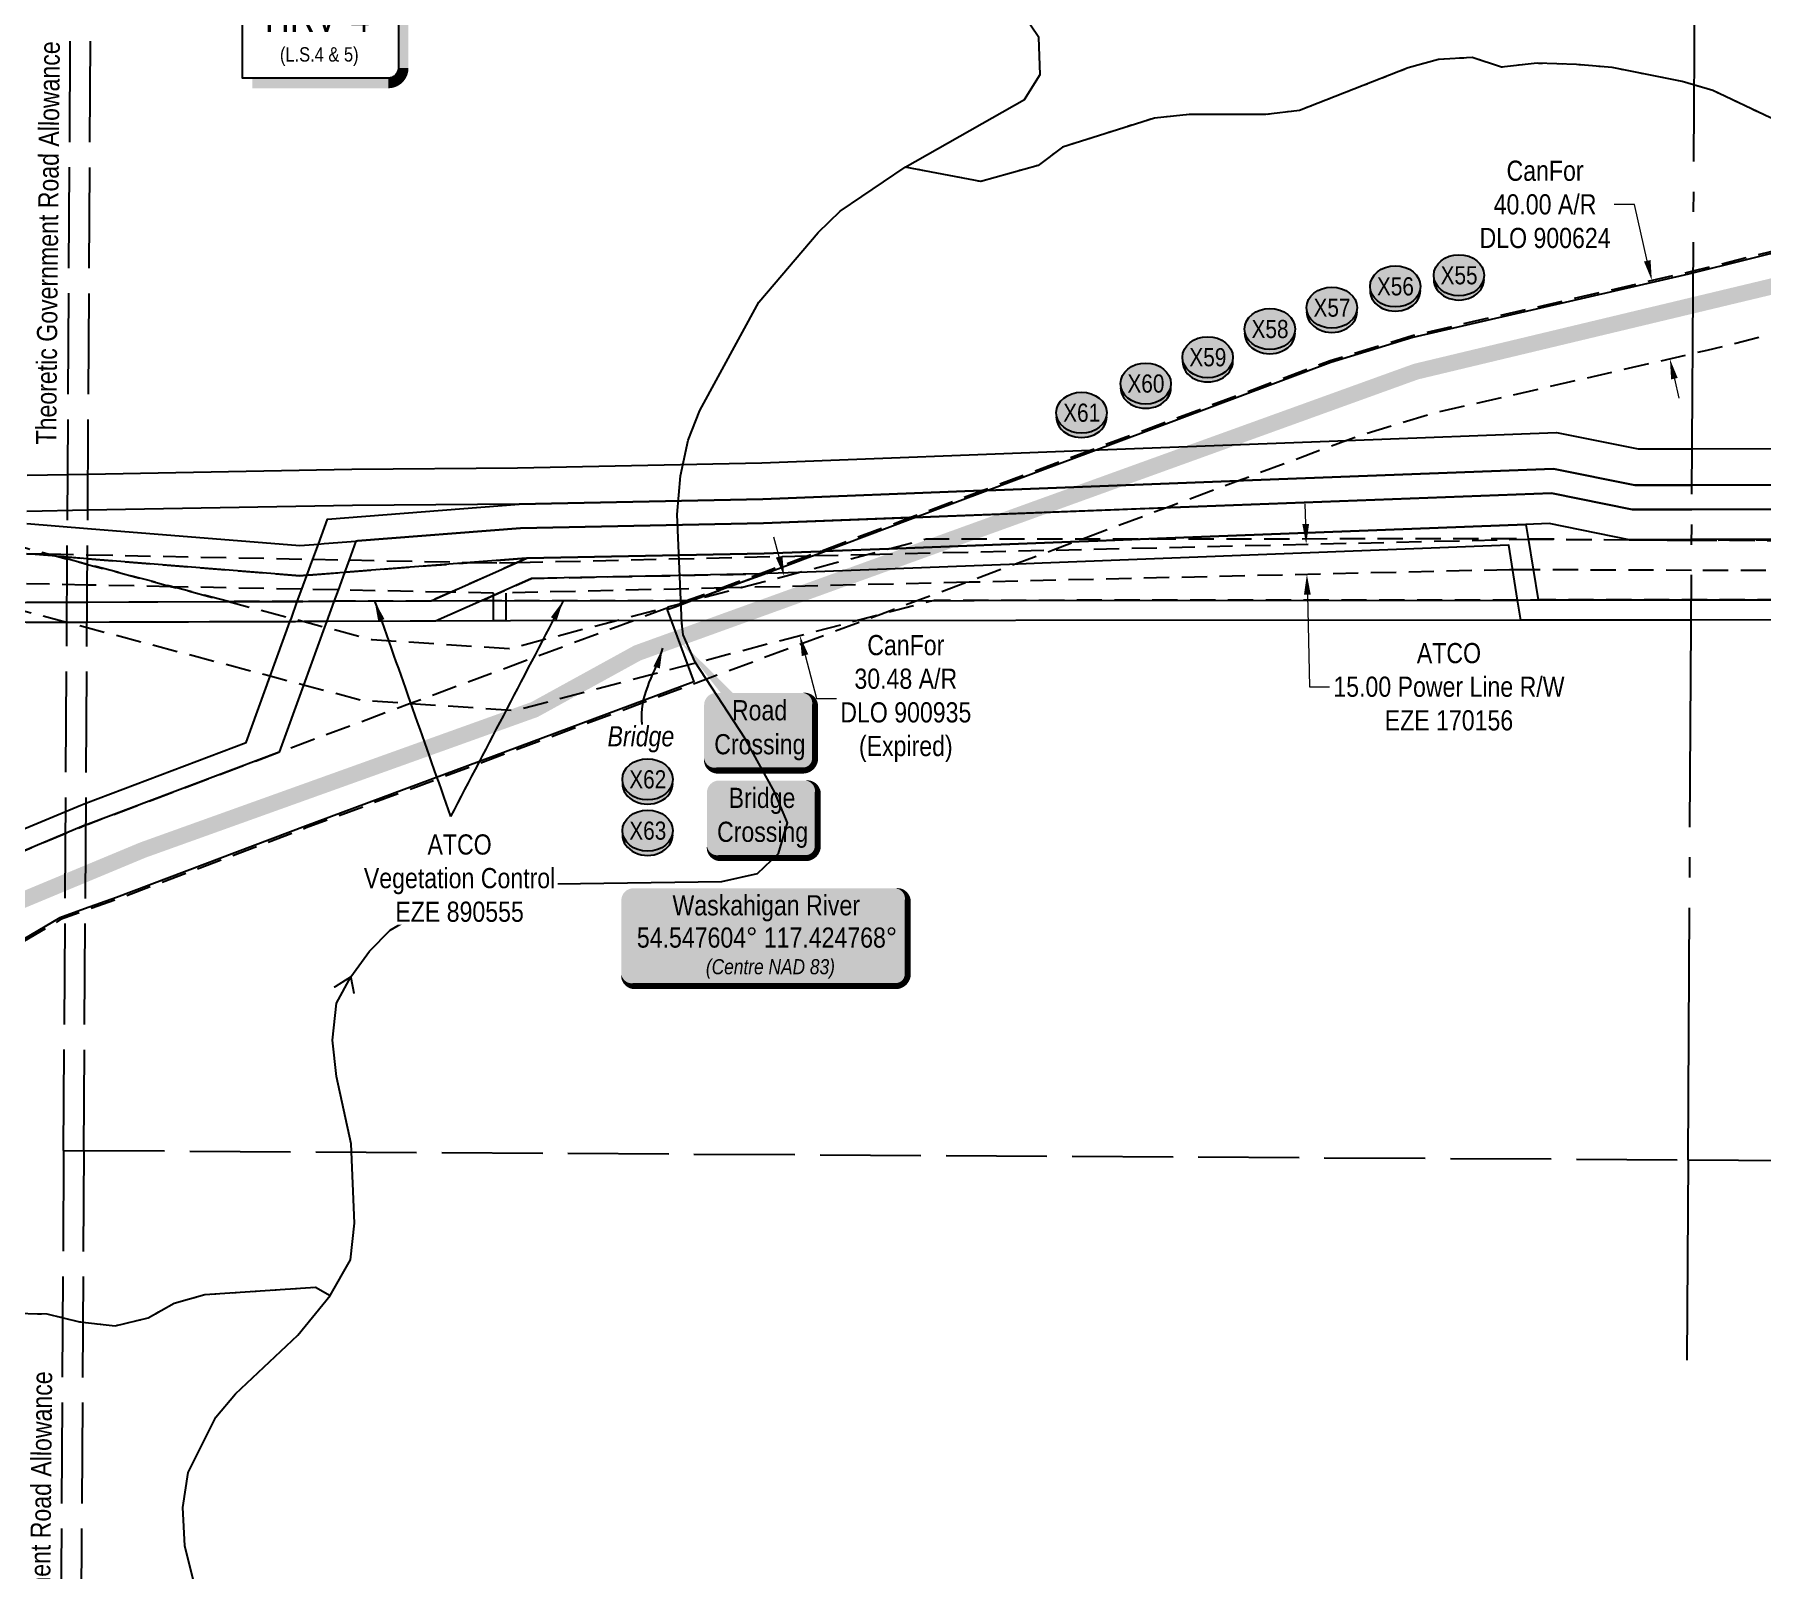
# Model space of a CAD drawing. Extents: x 456630 to 490274, y 6043290 to 6049977.
# Drawn here: x 472203 to 473059, y 6044056 to 6044817 of the extents above; entities that cross this region are included whole.
import ezdxf
from ezdxf.enums import TextEntityAlignment as Align

# ---------------------------------------------------------------- set-up
doc = ezdxf.new("R2010")
doc.units = 0
doc.header["$LTSCALE"] = 5
doc.header["$PDMODE"] = 35
doc.header["$PDSIZE"] = 5
for name, pattern in [('foc-ACCESSROAD', [3.75, 2.5, -1.25]), ('foc-FLOWLINE', [3.75, 2.5, -1.25]), ('foc-QUARTERLINE', [33, 25, -3, 2, -3]), ('foc-UNSURVEYED', [12.5, 10, -2.5]), ('foc-WHEELTRACKS', [2, 0.4, -1.6])]:
    doc.linetypes.add(name, pattern=pattern)
doc.layers.get('Defpoints').update_dxf_attribs({"color": 9})
for name, color, linetype, lineweight in [('AS-GENERAL', 48, 'Continuous', 18), ('F-AR-T', 190, 'Continuous', 9), ('F-EZE-T', 190, 'Continuous', 9)]:
    doc.layers.add(name, color=color, linetype=linetype, lineweight=lineweight)
for name, color, linetype in [('AS-ROADS', 254, 'Continuous'), ('CG-NOTES', 7, 'Continuous'), ('CTW', 7, 'Continuous'), ('F-AR', 190, 'foc-ACCESSROAD'), ('F-EZE', 190, 'foc-FLOWLINE'), ('F-RW', 190, 'Continuous'), ('L-QSEC', 8, 'foc-QUARTERLINE'), ('L-ROAD-T', 7, 'Continuous'), ('L-USEC', 7, 'foc-UNSURVEYED'), ('P-CROSSINGS', 250, 'Continuous'), ('P-PROPOSED', 10, 'Continuous'), ('T-WATER', 160, 'Continuous'), ('T-WATER-P3', 160, 'foc-WHEELTRACKS'), ('T-WATER-T', 170, 'Continuous')]:
    doc.layers.add(name, color=color, linetype=linetype)
doc.styles.add('80', font='ARIALN.TTF', dxfattribs={"height": 10})
doc.styles.add('80CG', font='ARIALN.TTF', dxfattribs={"height": 10})
doc.styles.add('80L', font='ARIALN.TTF', dxfattribs={"height": 10})
doc.styles.add('Crossing', font='ARIALN.TTF', dxfattribs={"height": 10})
doc.styles.add('foc-LtypeFont', font='ARIALN.TTF', dxfattribs={"height": 7.35})
doc.styles.add('HRV', font='ARIALN.TTF', dxfattribs={"height": 3})
doc.linetypes.add('foc-TOPO-flowdirection-NOLINE', pattern='A,0,[">",foc-LtypeFont,S=0.3,R=0,X=0,Y=-0.945],-20,[">",foc-LtypeFont,S=0.3,R=0,X=0,Y=-0.945],0', length=20)
doc.dimstyles.new('Compass 5 000', dxfattribs={"dimscale": 5, "dimtxt": 9, "dimasz": 2, "dimexe": 0.2, "dimexo": 0.0625, "dimgap": 0.5, "dimtad": 0, "dimtih": 1, "dimtoh": 1, "dimzin": 0, "dimdsep": 46, "dimtxsty": '80CG', "dimcen": 0.1, "dimse1": 1, "dimse2": 1, "dimclrd": 256, "dimclrt": 256, "dimaunit": 1, "dimadec": 4, "dimazin": 0, "dimtfac": 0.06, "dimtofl": 0, "dimtmove": 0, "dimatfit": 1, "dimfxl": 0.2, "dimtolj": 1, "dimtzin": 0, "dimlwd": -1, "dimarcsym": 0})

# ---------------------------------------------------------------- blocks, each defined once
blk = doc.blocks.new('HRV')
blk.add_lwpolyline([(-35.14, 31.6), (37.21, 31.6), (37.21, -25.54, -0.414214), (32.21, -30.54), (-40.14, -30.54), (-40.14, 26.6, -0.414214)], format="xyb", close=True)
at = {"const_width": 5, "flags": 128}
blk.add_lwpolyline([(-35.14, -33.04), (32.21, -33.04, 0.414214), (39.71, -25.54), (39.71, 26.6)], format="xyb", dxfattribs=at)
at = {"style": '80L'}
blk.add_text('SUBJECT TO', height=9.5, dxfattribs=at).set_placement((-2.01, 13.06), align=Align.BOTTOM_CENTER)
blk.add_attdef('(N.W.1/4 00)', text='', height=7.12, dxfattribs=at).set_placement((-2.01, -24.45), align=Align.BOTTOM_CENTER)
at = {"layer": 'CTW', "color": 3, "style": 'HRV'}
blk.add_text('HRV', height=15, dxfattribs=at).set_placement((-10.88, -0.18), align=Align.MIDDLE_CENTER)
blk.add_attdef('0', text='', height=15, dxfattribs=at).set_placement((18.28, -0.18), align=Align.MIDDLE_CENTER)
blk = doc.blocks.new('*D845')
at = {"layer": 'Defpoints', "color": 0, "transparency": 16777216}
for p in [(472474.05, 6044521.81), (472582.32, 6044518.77), (472481.8, 6044492.33)]:
    blk.add_point(p, dxfattribs=at)
at = {"layer": 'F-AR-T', "transparency": 16777216}
for p, q in [((472572.02, 6044557.92), (472569.48, 6044567.59)), ((472584.87, 6044509.1), (472590.52, 6044487.6)), ((472590.52, 6044487.6), (472600.52, 6044487.6))]:
    blk.add_line(p, q, dxfattribs=at)
for points in [[(472573.64, 6044558.35), (472570.41, 6044557.5), (472574.57, 6044548.25)], [(472586.48, 6044509.52), (472583.25, 6044508.68), (472582.32, 6044518.77)]]:
    blk.add_solid(points, dxfattribs=at)
at = {"layer": 'F-AR-T', "transparency": 16777216, "insert": (472634.83, 6044487.6), "char_height": 10, "attachment_point": 5, "style": '80CG'}
blk.add_mtext('\\A1;CanFor\\P30.48 A/R\\PDLO 900935\\P(Expired)', dxfattribs=at)
blk = doc.blocks.new('*D848')
at = {"layer": 'Defpoints', "color": 0, "transparency": 16777216}
for p in [(473004.67, 6044694.93), (472923.21, 6044676.19), (472932.17, 6044637.23)]:
    blk.add_point(p, dxfattribs=at)
at = {"layer": 'F-AR-T', "transparency": 16777216}
for p, q in [((472996.01, 6044732.59), (472986.01, 6044732.59)), ((473002.43, 6044704.67), (472996.01, 6044732.59)), ((473015.87, 6044646.22), (473018.11, 6044636.47))]:
    blk.add_line(p, q, dxfattribs=at)
for points in [[(473004.05, 6044705.04), (473000.8, 6044704.3), (473004.67, 6044694.93)], [(473017.49, 6044646.59), (473014.24, 6044645.84), (473013.63, 6044655.96)]]:
    blk.add_solid(points, dxfattribs=at)
at = {"layer": 'F-AR-T', "transparency": 16777216, "insert": (472951.74, 6044732.59), "char_height": 10, "attachment_point": 5, "style": '80CG'}
blk.add_mtext('\\A1;CanFor\\P40.00 A/R\\PDLO 900624', dxfattribs=at)
blk = doc.blocks.new('*D699')
at = {"layer": 'Defpoints', "color": 0, "transparency": 16777216}
for p in [(472770.82, 6044562.67), (472771.17, 6044547.69), (472833.66, 6044549.14)]:
    blk.add_point(p, dxfattribs=at)
at = {"layer": 'F-EZE-T', "transparency": 16777216}
for p, q in [((472833.08, 6044574.12), (472832.85, 6044584.12)), ((472833.89, 6044539.14), (472834.95, 6044493.41)), ((472834.95, 6044493.41), (472844.95, 6044493.41))]:
    blk.add_line(p, q, dxfattribs=at)
for points in [[(472834.75, 6044574.16), (472831.42, 6044574.08), (472833.31, 6044564.12)], [(472835.56, 6044539.18), (472832.23, 6044539.1), (472833.66, 6044549.14)]]:
    blk.add_solid(points, dxfattribs=at)
at = {"layer": 'F-EZE-T', "transparency": 16777216, "insert": (472904.09, 6044493.41), "char_height": 10, "attachment_point": 5, "style": '80CG'}
blk.add_mtext('\\A1;ATCO\\P15.00 Power Line R/W\\PEZE 170156', dxfattribs=at)
blk = doc.blocks.new('*U964')
h = blk.add_hatch(color=59)
edge = h.paths.add_edge_path()
edge.add_line((-21.5, -20), (21.5, -20))
edge.add_arc((21.5, -14), 6, 270, 360)
edge.add_line((27.5, -14), (27.5, 12.5))
edge.add_arc((21.5, 12.5), 6, 0, 90)
edge.add_line((21.5, 18.5), (-21.5, 18.5))
edge.add_arc((-21.5, 12.5), 6, 90, 180)
edge.add_line((-27.5, 12.5), (-27.5, -14))
edge.add_arc((-21.5, -14), 6, 180, 270)
at = {"color": 1, "flags": 128}
blk.add_lwpolyline([(-40.53, 45.54, 0, 7.5, 0), (0, 0, 0, 0, 0)], format="xyseb", dxfattribs=at)
blk.add_lwpolyline([(-21.5, -20, 3, 3, 0), (21.5, -20, 3, 3, 0.414214), (27.5, -14, 3, 3, 0), (27.5, 12.5, 3, 0, 0.414214), (21.5, 18.5, 0, 0, 0), (-21.5, 18.5, 0, 0, 0.414214), (-27.5, 12.5, 0, 0, 0), (-27.5, -14, 0, 3, 0.414214)], format="xyseb", close=True, dxfattribs=at)
at = {"color": 1, "style": '80'}
blk.add_attdef('ENTER_TEXT_001', (-35.99, -5), '', height=10, dxfattribs=at)
blk = doc.blocks.new('*U948')
h = blk.add_hatch(color=254)
edge = h.paths.add_edge_path()
edge.add_line((-21.5, -20), (21.5, -20))
edge.add_arc((21.5, -14), 6, 270, 360)
edge.add_line((27.5, -14), (27.5, 12.5))
edge.add_arc((21.5, 12.5), 6, 0, 90)
edge.add_line((21.5, 18.5), (-21.5, 18.5))
edge.add_arc((-21.5, 12.5), 6, 90, 180)
edge.add_line((-27.5, 12.5), (-27.5, -14))
edge.add_arc((-21.5, -14), 6, 180, 270)
at = {"color": 160, "flags": 128}
blk.add_lwpolyline([(-21.5, -20, 3, 3, 0), (21.5, -20, 3, 3, 0.414214), (27.5, -14, 3, 3, 0), (27.5, 12.5, 3, 0, 0.414214), (21.5, 18.5, 0, 0, 0), (-21.5, 18.5, 0, 0, 0.414214), (-27.5, 12.5, 0, 0, 0), (-27.5, -14, 0, 3, 0.414214)], format="xyseb", close=True, dxfattribs=at)
at = {"color": 160, "style": '80'}
blk.add_attdef('ENTER_TEXT_001', (-26.85, -4.92), '', height=10, dxfattribs=at)
blk = doc.blocks.new('xing2')
h = blk.add_hatch(color=50)
h.dxf.hatch_style = 1
edge = h.paths.add_edge_path()
edge.add_ellipse((0, 0), major_axis=(-12.5, 0), ratio=0.816297, start_angle=0, end_angle=360)
h = blk.add_hatch(color=250)
h.dxf.hatch_style = 1
edge = h.paths.add_edge_path()
edge.add_ellipse((0, -2.05), major_axis=(-12.5, 0), ratio=0.816297, start_angle=0, end_angle=180)
edge.add_line((12.5, -2.05), (12.5, 0))
edge.add_ellipse((0, 0), major_axis=(-12.5, 0), ratio=0.816297, start_angle=0, end_angle=180, ccw=False)
edge.add_line((-12.5, 0), (-12.5, -2.05))
at = {"color": 250}
blk.add_ellipse((0, 0), major_axis=(-12.5, 0), ratio=0.816297, dxfattribs=at)
blk.add_ellipse((0, -2.05), major_axis=(-12.5, 0), ratio=0.816297, start_param=0, end_param=3.141593, dxfattribs=at)
at = {"color": 250, "style": 'Crossing'}
blk.add_attdef('CROSSING', text='', height=9, dxfattribs=at).set_placement((0.09, 0.02), align=Align.MIDDLE_CENTER)
at = {"color": 250, "style": 'Crossing', "flags": 1}
for tag, p in [('OWNER', (0.09, -12.49)), ('DESCRIPTION', (0.09, -25.77)), ('LOCATION', (0.09, -39.3)), ('DWG_REF', (0.09, -52.84))]:
    blk.add_attdef(tag, text='', height=9, dxfattribs=at).set_placement(p, align=Align.MIDDLE_CENTER)
blk = doc.blocks.new('WaterCoords')
h = blk.add_hatch(color=255)
edge = h.paths.add_edge_path()
edge.add_line((-64.5, -24.8), (65.5, -24.8))
edge.add_arc((65.5, -18.8), 6, 270, 360)
edge.add_line((71.5, -18.8), (71.5, 17.7))
edge.add_arc((65.5, 17.7), 6, 0, 90)
edge.add_line((65.5, 23.7), (-64.5, 23.7))
edge.add_arc((-64.5, 17.7), 6, 90, 180)
edge.add_line((-70.5, 17.7), (-70.5, -18.8))
edge.add_arc((-64.5, -18.8), 6, 180, 270)
at = {"color": 170, "flags": 128}
blk.add_lwpolyline([(-64.5, -24.8, 3, 3, 0), (65.5, -24.8, 3, 3, 0.414214), (71.5, -18.8, 3, 3, 0), (71.5, 17.7, 3, 0, 0.414214), (65.5, 23.7, 0, 0, 0), (-64.5, 23.7, 0, 0, 0.414214), (-70.5, 17.7, 0, 0, 0), (-70.5, -18.8, 0, 3, 0.414214)], format="xyseb", close=True, dxfattribs=at)
at = {"color": 170, "insert": (-35.33, -11.44), "char_height": 7.5, "attachment_point": 1, "style": '80L'}
blk.add_mtext_dynamic_manual_height_columns('\\pi6.7688;{\\fArial Narrow|b0|i1|c0|p34;(Centre NAD 83)}', width=76.2848, gutter_width=45, heights=[0], dxfattribs=at)
at = {"color": 170, "style": '80'}
for tag, p in [('ENTER_TEXT_001', (-25.34, 8.87)), ('ENTER_COORDS_001', (-62.55, -4.93))]:
    blk.add_attdef(tag, p, '', height=10, dxfattribs=at)

msp = doc.modelspace()

# ---------------------------------------------------------------- linework, layer by layer
at = {"layer": 'AS-GENERAL', "const_width": 4, "flags": 128}
msp.add_lwpolyline([(472510.224, 6044513.336), (472535.115, 6044522.538)], dxfattribs=at)
at = {"layer": 'AS-ROADS', "const_width": 7.996, "flags": 128}
msp.add_lwpolyline([(475014.156, 6044542.833), (473805.857, 6044552.612), (473742.691, 6044553.562), (473692.823, 6044573.975), (473476.563, 6044691.804), (473406.347, 6044718.087), (473355.253, 6044734.215), (473275.899, 6044743.22), (473239.745, 6044733.961), (472887.734, 6044649.713), (472501.795, 6044510.218), (472450.745, 6044482.161), (472256.642, 6044412.51), (472188, 6044383.92)], dxfattribs=at)
at = {"layer": 'F-AR', "flags": 128}
for points in [[(478621.092, 6044349.548), (478478.515, 6044363.881), (478362.746, 6044384.204), (478329.93, 6044393.425), (478107.278, 6044479.607), (477916.36, 6044502.989), (477879.686, 6044507.481), (477818.736, 6044509.606), (477627.445, 6044505.431), (477472.128, 6044475.453), (477414.554, 6044474.469), (477344.675, 6044476.632), (477197.349, 6044487.875), (477177.416, 6044489.398), (477120.943, 6044493.726), (477090.794, 6044496.03), (477067.347, 6044497.821), (476931.804, 6044495.787), (476285.568, 6044514.147), (476263.594, 6044514.766), (476253.598, 6044515.055), (476184.533, 6044517.017), (476151.845, 6044514.824), (476146.858, 6044514.49), (476133.208, 6044513.574), (476032.723, 6044506.833), (476002.368, 6044496.973), (475983.233, 6044490.758), (475756.223, 6044417.027), (475665.822, 6044401.547), (475592.499, 6044401.002), (475492.596, 6044419.69), (475489.812, 6044420.937), (475459.723, 6044434.418), (475385.845, 6044467.518), (475271.835, 6044507.952), (475190.53, 6044519.565), (475140.274, 6044518.931), (475123.457, 6044518.717), (475120.03, 6044518.675), (475108.666, 6044518.532), (475103.701, 6044518.543), (475089.357, 6044518.611), (475078.177, 6044518.725), (474654.872, 6044522.958), (474420.659, 6044525.299), (474404.494, 6044525.461), (474228.105, 6044527.225), (473859.629, 6044527.002), (473829.468, 6044526.985), (473739.445, 6044526.93), (473720.786, 6044536.956), (473719.059, 6044536.956), (473596.1, 6044536.874), (473588.093, 6044536.868), (473585.267, 6044536.868), (473581.884, 6044536.866), (473566.879, 6044536.852), (473563.055, 6044536.854), (473425.64, 6044536.767), (473410.666, 6044536.758), (473382.176, 6044536.74), (473372.132, 6044536.733), (473362.277, 6044536.728), (473359.16, 6044536.728), (473349.102, 6044536.722), (473339.053, 6044536.715), (473318.775, 6044536.701), (473318.764, 6044550.183), (473318.752, 6044565.176), (473318.75, 6044567.17), (473329.585, 6044567.198), (473339.869, 6044567.203), (473349.892, 6044567.207), (473359.14, 6044567.218), (473359.95, 6044567.212), (473369.177, 6044567.168), (473379.225, 6044567.088), (473410.859, 6044566.901), (473425.846, 6044566.814), (473665.393, 6044566.908), (473426.485, 6044696.165), (473289.622, 6044724.346), (473288.427, 6044724.515), (473210.676, 6044704.54), (473031.893, 6044660.163), (473024.953, 6044658.567), (472896.224, 6044628.965), (472858.059, 6044617.316), (472853.502, 6044615.613), (472799.801, 6044595.556), (472763.998, 6044582.181), (472722.826, 6044566.804), (472719.17, 6044565.438), (472707.863, 6044561.214), (472689.153, 6044554.226), (472665.057, 6044545.227), (472628.903, 6044531.724), (472622.464, 6044529.33), (472337.632, 6044423.424), (472243.934, 6044388.101), (472228.075, 6044382.397), (472215.784, 6044377.976), (472197.824, 6044367.249), (472195.137, 6044365.643), (472156.147, 6044336.06), (472073.668, 6044264.387), (472012.425, 6044211.174), (471969.911, 6044184.607), (471914.649, 6044164.876), (471875.631, 6044161.023), (471870.489, 6044161.338), (471857.944, 6044162.12), (471839.134, 6044163.287), (471817.001, 6044164.671), (471676.473, 6044189.196), (471576.039, 6044212.169), (471513.903, 6044225.637), (471473.237, 6044240.445), (471435.463, 6044260.451), (471423.705, 6044268.148), (471400.932, 6044283.057), (471392.026, 6044291.315), (471266.427, 6044407.775), (471220.721, 6044445.167), (471187.953, 6044463.844), (471159.329, 6044474.129), (471122.93, 6044479.892), (471084.276, 6044480.193), (471024.179, 6044475.755), (470885.747, 6044460.646), (470874.126, 6044459.378), (470870.332, 6044458.956), (470866.419, 6044458.537), (470859.639, 6044457.797), (470839.406, 6044455.589), (470835.169, 6044455.385), (470824.936, 6044454.892), (470733.186, 6044450.467), (470694.91, 6044444.812), (470638.253, 6044428.04), (470597.494, 6044410.56), (470582.407, 6044404.089), (470567.239, 6044395.65), (470404.895, 6044305.322), (470343.586, 6044281.532), (470309.959, 6044274.564), (470240.495, 6044260.191), (470116.886, 6044244.869), (470012.927, 6044239.452), (469907.579, 6044238.011), (469842.717, 6044247.2), (469801.151, 6044260.282), (469767.298, 6044277.711), (469761.483, 6044280.705), (469761.163, 6044280.955), (469663.716, 6044357.192), (469596.473, 6044402.055), (469560.782, 6044417.701), (469463.401, 6044444.996), (469264.418, 6044490.822), (469254.03, 6044493.215), (469248.854, 6044494.407), (469238.502, 6044496.792), (469225.881, 6044499.699), (469217.246, 6044501.688), (469210.365, 6044503.096), (469194.876, 6044506.267), (469118.949, 6044521.806), (469065.086, 6044524.419), (468967.494, 6044522.957), (468937.332, 6044522.505), (468803.481, 6044520.499), (468504.324, 6044520.1), (468496.272, 6044520.09), (468481.174, 6044520.068), (468431.092, 6044520.003), (468302.71, 6044520.134), (468205.609, 6044517.541), (468195.361, 6044517.267), (468191.263, 6044517.158), (468175.739, 6044516.743), (468171.331, 6044516.492), (468168.252, 6044516.316), (468161.337, 6044516.01), (468131.964, 6044514.247), (468097.387, 6044512.275), (468061.947, 6044510.253), (468050.316, 6044509.59), (467979.021, 6044505.524), (467935.344, 6044506.423), (467891.837, 6044512.105), (467830.683, 6044531.542), (467773.431, 6044560.832), (467719.513, 6044596.312), (467712.92, 6044600.648), (467710.283, 6044602.385), (467695.329, 6044612.223), (467339.048, 6044846.69), (467309.027, 6044866.446), (467064.989, 6045027.043), (466952.716, 6045102.247), (466572.241, 6045357.139), (466507.607, 6045398.502), (466331.346, 6045511.299), (466278.656, 6045536.106), (466222.446, 6045553.646), (466103.725, 6045576.987), (465963.32, 6045599.278), (465882.57, 6045605.772), (465714.057, 6045611.446), (465683.904, 6045612.462), (465583.938, 6045615.831), (465572.855, 6045616.202), (465522.515, 6045616.962), (464878.86, 6045626.698), (464515.072, 6045632.199), (464083.839, 6045636.725), (464053.681, 6045637.041), (463317.021, 6045644.773), (463248.594, 6045645.864), (462453.591, 6045658.536), (462442.182, 6045658.718), (462423.435, 6045659.064), (461913.94, 6045668.471), (461810.044, 6045675.483), (461618.706, 6045709.221), (461526.237, 6045725.525), (461466.342, 6045739.834), (461409.108, 6045767.309), (461352.309, 6045802.76), (461318.979, 6045829.528), (461231.779, 6045914.809), (461190.519, 6045951.291), (461156.109, 6045981.721), (461099.872, 6046031.463), (461077.963, 6046047.301), (461026.312, 6046078.007), (460898.663, 6046141.95), (460827.602, 6046175.645), (460807.496, 6046185.179), (460797.552, 6046188.691), (460249.033, 6046382.434), (460148.582, 6046414.806), (460099.588, 6046423.64), (460050.359, 6046428.709), (459994.562, 6046429.056), (459773.875, 6046430.428), (459729.022, 6046432.585), (459685.854, 6046444.031), (459646.574, 6046465.313), (459625.177, 6046483.098), (459622.176, 6046485.592), (459611.502, 6046494.361), (459606.812, 6046498.362), (459607.56, 6046498.982), (459622.127, 6046511.008), (459637.195, 6046525.102), (459641.888, 6046521.194), (459652.559, 6046512.324), (459655.336, 6046510.016), (459669.091, 6046498.583), (459700.708, 6046481.454), (459707.368, 6046479.688), (459735.175, 6046472.34), (459774.96, 6046470.4), (459823.646, 6046470.097), (459925.381, 6046469.465), (459932.458, 6046469.421), (459936.768, 6046469.394), (459942.957, 6046469.356), (459994.91, 6046469.033), (460052.536, 6046468.675), (460105.19, 6046463.254), (460157.155, 6046453.884), (460158.304, 6046453.677), (460261.824, 6046420.316), (460797.913, 6046230.963), (460822.759, 6046222.187), (460827.977, 6046219.713), (460916.183, 6046177.888), (461045.505, 6046113.108), (461099.932, 6046080.751), (461124.886, 6046062.712), (461216.997, 6045981.245), (461251.406, 6045950.816), (461259.016, 6045944.093), (461345.536, 6045859.476), (461375.492, 6045835.418), (461428.401, 6045802.394), (461479.79, 6045777.726), (461534.36, 6045764.688), (461619.044, 6045749.756), (461814.875, 6045715.227), (461915.656, 6045708.426), (462423.761, 6045699.044), (462442.87, 6045698.692), (462453.917, 6045698.515), (463248.913, 6045685.843), (463317.549, 6045684.749), (463702.444, 6045680.703), (463732.663, 6045680.385), (464053.993, 6045677.019), (464084.151, 6045676.703), (464515.596, 6045672.175), (464879.165, 6045666.676), (465143.009, 6045662.68), (465152.923, 6045662.53), (465153.331, 6045662.524), (465182.584, 6045662.08), (465183.003, 6045662.073), (465573.803, 6045656.171), (465684.201, 6045652.454), (465714.354, 6045651.439), (465884.808, 6045645.7), (465933.897, 6045641.752), (465954.122, 6045640.125), (465968.064, 6045639.004), (466110.718, 6045616.357), (466232.285, 6045592.456), (466293.194, 6045573.45), (466350.716, 6045546.368), (466507.95, 6045445.747), (466594.144, 6045390.588), (466745.816, 6045288.977), (466762.721, 6045277.652), (467025.394, 6045101.681), (467087.104, 6045060.349), (467309.365, 6044914.084), (467339.385, 6044894.327), (467728.301, 6044638.386), (467743.255, 6044628.546), (467745.892, 6044626.81), (467752.485, 6044622.473), (467793.584, 6044595.429), (467845.945, 6044568.641), (467900.55, 6044551.287), (467938.354, 6044546.349), (467978.293, 6044545.527), (468024.119, 6044548.14), (468035.75, 6044548.803), (468071.187, 6044550.825), (468112.757, 6044553.196), (468131.041, 6044554.239), (468132.24, 6044554.307), (468153.563, 6044555.523), (468157.43, 6044555.828), (468161.336, 6044556.263), (468167.473, 6044556.317), (468171.313, 6044556.536), (468174.345, 6044556.709), (468303.293, 6044560.119), (468430.81, 6044559.982), (468465.902, 6044560.029), (468485.905, 6044560.056), (468487.2, 6044560.057), (468502.551, 6044560.077), (468510.737, 6044560.088), (468803.155, 6044560.478), (468937.6, 6044562.493), (468967.763, 6044562.945), (469065.756, 6044564.413), (469123.955, 6044561.589), (469189.86, 6044548.101), (469205.381, 6044544.699), (469210.287, 6044543.92), (469220.837, 6044541.761), (469225.742, 6044540.757), (469232.158, 6044539.28), (469233.443, 6044538.984), (469243.805, 6044536.597), (469253.746, 6044534.307), (469259.321, 6044533.224), (469473.288, 6044483.745), (469574.269, 6044455.441), (469615.74, 6044437.26), (469687.161, 6044389.61), (469761.493, 6044331.457), (469783.141, 6044314.521), (469816.413, 6044297.391), (469851.582, 6044286.323), (469910.125, 6044278.03), (470011.614, 6044279.417), (470113.383, 6044284.719), (470233.973, 6044299.668), (470332.224, 6044320.007), (470387.864, 6044341.598), (470564.763, 6044440.023), (470567.529, 6044441.21), (470597.772, 6044454.18), (470624.653, 6044465.708), (470686.271, 6044483.949), (470729.292, 6044490.305), (470808.667, 6044494.132), (470830.849, 6044495.202), (470836.271, 6044495.464), (470841.127, 6044495.993), (470865.943, 6044498.701), (470872.415, 6044499.407), (470876.603, 6044499.853), (470880.122, 6044500.249), (470892.012, 6044501.546), (470961.785, 6044509.162), (471020.537, 6044515.574), (471082.957, 6044520.184), (471126.231, 6044519.847), (471156.853, 6044514.998), (471169.302, 6044513.026), (471204.737, 6044500.296), (471243.436, 6044478.237), (471292.701, 6044437.934), (471392.362, 6044345.525), (471425.647, 6044314.663), (471455.812, 6044294.914), (471489.51, 6044277.067), (471515.465, 6044267.611), (471525.028, 6044264.134), (471584.217, 6044251.304), (471683.929, 6044228.508), (471687.731, 6044227.838), (471821.254, 6044204.513), (471821.823, 6044204.425), (471834.497, 6044203.636), (471836.144, 6044203.534), (471838.021, 6044203.415), (471849.462, 6044202.702), (471874.97, 6044201.134), (471905.821, 6044204.176), (471952.393, 6044220.804), (471988.57, 6044243.411), (472013.114, 6044264.733), (472130.92, 6044367.104), (472173.652, 6044399.527), (472198.095, 6044412.291), (472228.331, 6044424.911), (472229.428, 6044425.37), (472324.11, 6044461.047), (472388.795, 6044485.098), (472520.129, 6044533.932), (472525.69, 6044535.998), (472542.901, 6044542.398), (472562.284, 6044549.453), (472585.909, 6044558.391), (472592.401, 6044560.623), (472615.177, 6044569.274), (472636.706, 6044577.314), (472672.536, 6044590.696), (472726.218, 6044610.747), (472845.216, 6044655.196), (472885.896, 6044667.613), (473022.597, 6044699.048), (473025.193, 6044699.692), (473200.886, 6044743.302), (473287.425, 6044765.536), (473440.117, 6044734.159), (473749.357, 6044566.947), (473829.694, 6044566.989), (473859.855, 6044567.008), (474228.29, 6044567.23), (474351.252, 6044566), (474378.468, 6044565.729), (474421.057, 6044565.307), (474437.185, 6044565.147), (474655.091, 6044562.999), (475108.206, 6044558.523), (475109.282, 6044558.532), (475128.812, 6044558.79), (475140.12, 6044558.934), (475143.548, 6044558.974), (475192.998, 6044559.606), (475281.483, 6044546.949), (475400.705, 6044504.667), (475459.954, 6044478.12), (475490.043, 6044464.638), (475504.583, 6044458.123), (475596.033, 6044441.011), (475662.25, 6044441.498), (475746.6, 6044455.938), (476025.056, 6044546.381), (476143.581, 6044554.353), (476148.588, 6044554.56), (476183.806, 6044557.031), (476237.789, 6044555.497), (476254.302, 6044555.031), (476261.439, 6044554.83), (476264.299, 6044554.745), (476285.771, 6044554.135), (476932.029, 6044535.774), (477068.574, 6044537.823), (477090.991, 6044536.11), (477121.14, 6044533.807), (477346.82, 6044516.564), (477414.833, 6044514.458), (477467.959, 6044515.367), (477623.19, 6044545.329), (477819.006, 6044549.6), (477882.821, 6044547.375), (477916.551, 6044543.243), (478117.075, 6044518.685), (478342.582, 6044431.397), (478371.608, 6044423.243), (478483.871, 6044403.53), (478621.276, 6044389.711), (478721.231, 6044379.659), (478751.377, 6044376.627), (478768.899, 6044374.865), (478791.642, 6044372.578), (478854.731, 6044366.233), (478874.651, 6044364.23), (478885.291, 6044363.16), (479004.406, 6044356.061), (479140.348, 6044352.497), (479558.865, 6044342.117), (479612.893, 6044340.778), (479672.061, 6044342.524), (479689.77, 6044345.374), (479770.264, 6044365.909), (479813.311, 6044369.957), (480063.807, 6044376.297), (480151.821, 6044376.347), (480182.946, 6044374.913), (480325.53, 6044362.206), (480376.657, 6044355.979), (480406.792, 6044352.31), (480509.807, 6044339.764), (480578.638, 6044322.967), (480600.272, 6044317.688), (480638.741, 6044308.3), (480737.668, 6044288.18), (481062.958, 6044272.039), (481204.483, 6044271.574), (481280.09, 6044271.327), (481364.367, 6044266.574), (481442.53, 6044258.117), (481484.966, 6044250.167), (481555.391, 6044228.185), (481555.91, 6044228.183), (481593.815, 6044206.251), (481646.101, 6044168.302), (481648.653, 6044166.451), (481657.792, 6044158.206), (481696.172, 6044123.583), (481727.64, 6044089.09), (482010.045, 6043739.915), (482028.593, 6043716.982), (482040.023, 6043704.382), (482097.181, 6043641.376), (482115.018, 6043627.031), (482135.339, 6043616.067), (482153.966, 6043609.216), (482229.233, 6043592.415), (482339.45, 6043555.479), (482480.921, 6043467.375), (482499.516, 6043458.773), (482521.342, 6043453.843), (482549.792, 6043450.415), (482586.522, 6043456.583), (482603.961, 6043469.752), (482693.853, 6043494.144), (482723.7, 6043502.26), (482746.685, 6043508.51), (482773.469, 6043515.794), (482828.589, 6043535.772), (482828.476, 6043505.794), (482828.448, 6043498.554), (482828.428, 6043493.191), (482784.747, 6043477.417), (482705.632, 6043455.865), (482621.885, 6043433.129), (482604.906, 6043420.336), (482603.783, 6043419.467), (482550.632, 6043409.949), (482514.823, 6043414.307), (482486.575, 6043420.761), (482461.888, 6043432.13), (482446.114, 6043441.952), (482415.732, 6043460.874), (482322.297, 6043519.062), (482218.497, 6043553.849), (482142.661, 6043570.777), (482118.864, 6043579.529), (482092.814, 6043593.584), (482069.68, 6043612.189), (482039.72, 6043645.214), (482009.729, 6043678.273), (481998.221, 6043690.959), (481697.304, 6044063.024), (481667.948, 6044095.201), (481623.45, 6044135.343), (481572.053, 6044172.647), (481551.532, 6044184.438), (481539.804, 6044191.177), (481488.146, 6044207.295), (481475.299, 6044211.304), (481461.236, 6044213.938), (481436.691, 6044218.537), (481395.239, 6044223.022), (481384.429, 6044224.191), (481381.768, 6044224.479), (481377.255, 6044224.967), (481366.192, 6044226.164), (481361.09, 6044226.716), (481319.661, 6044229.049), (481278.899, 6044231.351), (481204.246, 6044231.596), (481061.901, 6044232.063), (480732.664, 6044248.399), (480629.721, 6044269.348), (480502.626, 6044300.363), (480406.52, 6044312.068), (480376.385, 6044315.738), (480321.338, 6044322.443), (480180.63, 6044334.982), (480151.551, 6044336.383), (480063.699, 6044336.307), (479815.617, 6044330.018), (479777.119, 6044326.397), (479697.904, 6044306.189), (479675.843, 6044302.639), (479612.987, 6044300.784), (479558.639, 6044302.131), (479138.661, 6044312.547), (479002.25, 6044316.139), (478882.489, 6044323.268), (478872.291, 6044324.294), (478852.372, 6044326.296), (478751.193, 6044336.468), (478721.047, 6044339.499)], [(474655.091, 6044562.999), (475108.206, 6044558.523), (475109.281, 6044558.532), (475104.267, 6044548.486), (475094.348, 6044528.614), (475083.169, 6044528.726), (474654.927, 6044533.008), (474424.81, 6044535.306), (474408.645, 6044535.468), (474228.148, 6044537.274), (473859.686, 6044537.046), (473829.525, 6044537.027), (473720.786, 6044536.957), (473719.059, 6044536.957), (473596.1, 6044536.874), (473588.093, 6044536.869), (473585.267, 6044536.869), (473581.884, 6044536.867), (473566.879, 6044536.855), (473563.055, 6044536.856), (473425.64, 6044536.769), (473410.666, 6044536.76), (473382.176, 6044536.743), (473372.132, 6044536.735), (473362.277, 6044536.73), (473359.16, 6044536.73), (473349.102, 6044536.724), (473339.053, 6044536.717), (473318.775, 6044536.703), (473258.823, 6044536.664), (473240.809, 6044536.652), (473024.242, 6044536.523), (472948.293, 6044536.476), (472938.114, 6044536.47), (472648.855, 6044536.271), (472622.464, 6044529.33), (472441.071, 6044481.618), (472388.795, 6044485.098), (472365.085, 6044486.677), (472336.227, 6044494.305), (472319.727, 6044498.666), (472228.917, 6044522.669), (472218.79, 6044525.346), (472198.805, 6044530.628), (472181.236, 6044535.272), (471393.519, 6044532.661), (470900.462, 6044531.026), (470884.746, 6044530.975), (470881.533, 6044530.964), (470877.031, 6044530.949), (470881.03, 6044558.374), (470881.443, 6044561.21), (470894.102, 6044561.248), (470900.36, 6044561.263), (470909.814, 6044561.272), (471393.706, 6044562.951), (471928.526, 6044564.84), (472185.147, 6044565.769), (472198.994, 6044562.109), (472209.67, 6044559.287), (472213.831, 6044558.187), (472229.106, 6044554.15), (472270.988, 6044543.079), (472299.047, 6044535.662), (472330.217, 6044527.424), (472336.601, 6044525.737), (472346.706, 6044523.066), (472370.038, 6044516.899), (472438.13, 6044512.364), (472520.129, 6044533.933), (472528.272, 6044536.047), (472528.723, 6044536.156), (472530.755, 6044536.738), (472553.194, 6044542.632), (472581.652, 6044550.115), (472615.741, 6044559.081), (472626.414, 6044561.889), (472644.902, 6044566.752), (472722.826, 6044566.805), (472755.371, 6044566.827), (472938.094, 6044566.952), (472943.429, 6044566.867), (472948.273, 6044566.851), (472993.496, 6044566.332), (473024.415, 6044566.157), (473240.872, 6044566.972), (473258.887, 6044567.018), (473318.75, 6044567.17), (473329.585, 6044567.198), (473339.869, 6044567.204), (473349.892, 6044567.209), (473359.14, 6044567.218), (473359.95, 6044567.213), (473369.177, 6044567.167), (473379.225, 6044567.088), (473410.859, 6044566.9), (473425.846, 6044566.814), (473665.393, 6044566.908), (473748.748, 6044566.94), (473749.363, 6044566.946), (473829.694, 6044566.989), (473859.855, 6044567.008), (474228.29, 6044567.23), (474351.251, 6044565.997), (474378.468, 6044565.726), (474421.057, 6044565.305), (474437.185, 6044565.144), (474655.091, 6044562.999)]]:
    msp.add_lwpolyline(points, close=True, dxfattribs=at)
at = {"layer": 'F-EZE'}
for points in [[(472198.978, 6044559.387), (472209.67, 6044559.287), (472229.135, 6044558.903), (472340.834, 6044556.695), (472358.799, 6044556.34), (472419.663, 6044555.138), (472433.45, 6044554.866), (472442.371, 6044555.072), (472588.792, 6044558.457), (472615.741, 6044559.081), (472709.359, 6044561.249), (472933.963, 6044566.457), (472943.443, 6044566.689), (472993.496, 6044566.294), (473024.415, 6044566.157), (473360.115, 6044565.04)], [(473361.26, 6044550.043), (473024.327, 6044551.165), (472945.893, 6044551.425), (472935.707, 6044551.459), (472934.112, 6044551.465), (472666.205, 6044545.253), (472553.193, 6044542.638), (472546.053, 6044542.471), (472436.474, 6044539.939), (472436.481, 6044536.07), (472436.498, 6044526.222), (472430.501, 6044526.211), (472430.484, 6044536.075), (472430.479, 6044538.778), (472430.478, 6044539.929), (472409.282, 6044540.347), (472353.325, 6044541.452), (472335.357, 6044541.807), (472270.988, 6044543.079), (472229.045, 6044543.909), (472198.889, 6044544.505)]]:
    msp.add_lwpolyline(points, dxfattribs=at)
for points in [[(472447.019, 6044557.141), (472399.504, 6044535.996), (472351.933, 6044535.838), (472351.26, 6044535.835), (472335.94, 6044535.785), (472333.138, 6044535.775), (472299.047, 6044535.662), (472229.106, 6044554.15), (472213.831, 6044558.187), (472229.124, 6044556.951), (472334.381, 6044548.444), (472337.9, 6044548.72), (472340.781, 6044548.947), (472356.535, 6044550.183), (472357.23, 6044550.237), (472444.531, 6044557.091), (472447.019, 6044557.141)], [(472530.754, 6044536.757), (472528.729, 6044536.085), (472528.276, 6044535.996), (472424.415, 6044536.08), (472449.253, 6044547.132), (472562.288, 6044549.419), (472564.829, 6044549.476), (472560.374, 6044547.823), (472530.754, 6044536.757)]]:
    msp.add_lwpolyline(points, close=True, dxfattribs=at)
at = {"layer": 'F-RW'}
for points in [[(472199.212, 6044598.363), (472229.376, 6044598.924), (472360.262, 6044601.357), (472442.32, 6044602.031), (472563.396, 6044604.527), (472726.218, 6044610.747), (472853.502, 6044615.613), (472957.332, 6044619.586), (472997.957, 6044611.358), (473024.678, 6044611.424), (473240.992, 6044611.964)], [(472198.159, 6044423.102), (472225.805, 6044434.689), (472228.395, 6044435.673), (472307.733, 6044465.786), (472319.727, 6044498.666), (472329.493, 6044525.652), (472330.217, 6044527.424), (472333.168, 6044535.743), (472335.396, 6044541.766), (472337.921, 6044548.698), (472340.856, 6044556.671), (472343.617, 6044564.208), (472348.166, 6044576.628), (472443.198, 6044584.057), (472563.919, 6044586.546), (472672.536, 6044590.697), (472675.178, 6044590.798), (472799.824, 6044595.557), (472802.169, 6044595.647), (472955.867, 6044601.53), (472996.167, 6044593.386), (473024.573, 6044593.437), (473240.928, 6044593.975)], [(473240.928, 6044593.975), (473024.573, 6044593.437), (472996.169, 6044593.376), (472955.867, 6044601.53), (472802.169, 6044595.649), (472799.801, 6044595.556), (472675.178, 6044590.797), (472672.536, 6044590.696), (472563.919, 6044586.546), (472443.198, 6044584.057), (472360.53, 6044583.374), (472229.267, 6044580.935), (472199.104, 6044580.374)], [(473240.903, 6044581.863), (473024.503, 6044581.403), (472994.982, 6044581.377), (472954.935, 6044589.48), (472771.042, 6044582.451), (472766.029, 6044582.261), (472764.004, 6044582.183), (472647.141, 6044577.715), (472639.436, 6044577.42), (472637.6, 6044577.35), (472636.717, 6044577.317), (472564.254, 6044574.551), (472443.79, 6044572.066), (472362.924, 6044565.737), (472362.233, 6044565.68), (472358.81, 6044556.328), (472356.547, 6044550.17), (472353.354, 6044541.422), (472351.284, 6044535.81), (472347.608, 6044525.722), (472346.706, 6044523.066), (472336.227, 6044494.305), (472324.11, 6044461.047), (472229.428, 6044425.37), (472228.331, 6044424.911), (472198.094, 6044412.235)], [(472199.068, 6044574.417), (472229.214, 6044571.98), (472334.397, 6044563.479), (472343.603, 6044564.222), (472346.498, 6044564.455), (472362.231, 6044565.67), (472362.925, 6044565.731), (472443.79, 6044572.066), (472564.237, 6044574.551), (472637.6, 6044577.347), (472639.436, 6044577.417), (472647.141, 6044577.712), (472766.029, 6044582.258), (472771.042, 6044582.448), (472954.975, 6044589.477), (472994.984, 6044581.364), (473024.504, 6044581.403), (473301.564, 6044581.991)], [(472198.833, 6044535.33), (472228.994, 6044535.431), (472299.047, 6044535.662), (472333.138, 6044535.775), (472335.94, 6044535.785), (472351.26, 6044535.835), (472351.933, 6044535.838), (472399.504, 6044535.996), (472447.019, 6044557.141), (472564.589, 6044559.522), (472592.405, 6044560.584), (472594.704, 6044560.672), (472598.862, 6044560.833), (472626.414, 6044561.889), (472720.831, 6044565.501), (472729.975, 6044565.854), (472755.373, 6044566.827), (472942.273, 6044573.983), (472943.401, 6044566.955), (472948.293, 6044536.476), (473024.242, 6044536.523), (473339.053, 6044536.712)], [(473329.585, 6044567.198), (473024.417, 6044566.429), (472993.496, 6044566.35), (472953.831, 6044574.426), (472942.273, 6044573.983), (472755.373, 6044566.827), (472729.975, 6044565.854), (472720.831, 6044565.501), (472626.414, 6044561.889), (472598.862, 6044560.833), (472594.704, 6044560.672), (472592.405, 6044560.584), (472564.589, 6044559.522), (472447.019, 6044557.141), (472444.531, 6044557.091), (472357.23, 6044550.237), (472356.535, 6044550.183), (472340.781, 6044548.947), (472337.9, 6044548.72), (472334.381, 6044548.444), (472229.124, 6044556.951), (472213.831, 6044558.187), (472198.978, 6044559.387)], [(473338.785, 6044526.669), (473024.183, 6044526.473), (472939.726, 6044526.419), (472938.114, 6044536.47), (472933.758, 6044563.598), (472702.426, 6044554.739), (472690.566, 6044554.28), (472581.652, 6044550.114), (472566.482, 6044549.534), (472564.829, 6044549.477), (472562.288, 6044549.419), (472449.253, 6044547.132), (472424.415, 6044536.08), (472401.658, 6044525.953), (472348.231, 6044525.774), (472347.561, 6044525.772), (472336.601, 6044525.736), (472332.237, 6044525.722), (472329.436, 6044525.713), (472228.934, 6044525.38), (472218.79, 6044525.346), (472198.773, 6044525.28)]]:
    msp.add_lwpolyline(points, dxfattribs=at)
at = {"layer": 'F-RW', "flags": 128}
msp.add_lwpolyline([(474228.103, 6044527.224), (473425.572, 6044526.741), (473373.11, 6044526.692), (472939.726, 6044526.419), (472438.915, 6044526.076), (470897.347, 6044520.967), (470881.631, 6044520.915), (470844.764, 6044520.792), (470846.231, 6044530.848), (470884.747, 6044530.975), (470900.462, 6044531.027), (472399.504, 6044535.996), (472938.114, 6044536.47), (473349.103, 6044536.728), (473425.641, 6044536.776), (474228.148, 6044537.274)], dxfattribs=at)
at = {"layer": 'L-QSEC'}
for q in [(473027.076, 6045022.907), (473022.046, 6044159.618)]:
    msp.add_line((473022.624, 6044258.912), q, dxfattribs=at)
at = {"layer": 'L-USEC'}
for p, q in [((472217.322, 6044263.562), (472222.15, 6045067.59)), ((472227.362, 6044263.501), (472232.19, 6045067.53)), ((472217.322, 6044263.562), (472212.493, 6043459.534)), ((472217.322, 6044263.566), (473022.624, 6044258.912)), ((472227.362, 6044263.501), (472222.533, 6043459.474)), ((473022.624, 6044258.912), (473827.928, 6044254.196))]:
    msp.add_line(p, q, dxfattribs=at)
at = {"layer": 'P-PROPOSED', "flags": 128}
msp.add_lwpolyline([(473201.131, 6044742.332), (473025.434, 6044698.722), (473022.83, 6044698.075), (472886.154, 6044666.646), (472845.538, 6044654.248), (472726.568, 6044609.81), (472672.886, 6044589.759), (472637.056, 6044576.377), (472615.53, 6044568.339), (472592.741, 6044559.683), (472586.249, 6044557.45), (472562.632, 6044548.515), (472543.246, 6044541.459), (472526.039, 6044535.061), (472520.478, 6044532.995), (472516.584, 6044531.547), (472529.82, 6044495.95), (472337.281, 6044424.36), (472243.589, 6044389.04), (472227.737, 6044383.338), (472215.354, 6044378.885), (472197.311, 6044368.107)], dxfattribs=at)
at = {"layer": 'T-WATER', "linetype": 'foc-TOPO-flowdirection-NOLINE', "flags": 128}
for points in [[(472634.495, 6044751.166), (472693.748, 6044784.617), (472701.466, 6044797.118), (472700.828, 6044815.365), (472692.212, 6044828.131), (472679.768, 6044836.448), (472661.209, 6044837.43), (472622.373, 6044833.687), (472561.072, 6044833.258), (472541.614, 6044835.077), (472512.285, 6044848.1), (472415.5, 6044875.927), (472390.365, 6044892.502), (472360.437, 6044905.764), (472347.808, 6044915.521), (472326.566, 6044937.566), (472318.074, 6044949.613), (472311.737, 6044963.645), (472308.996, 6044981.585), (472309.914, 6045000.856), (472312.634, 6045019.529), (472317.884, 6045034.427), (472326.681, 6045047.53), (472362.398, 6045076.117), (472392.088, 6045089.746), (472431.663, 6045112.818), (472442.751, 6045122.145), (472451.429, 6045133.628), (472458.418, 6045149.129), (472463.611, 6045164.026), (472464.484, 6045170.178)], [(472523.806, 6044525.007), (472521.53, 6044578.851), (472523.051, 6044598.062), (472526.971, 6044615.777), (472532.646, 6044630.434), (472561.946, 6044684.098), (472591.408, 6044718.735), (472602.254, 6044729.262), (472634.495, 6044751.166)]]:
    msp.add_lwpolyline(points, dxfattribs=at)
at = {"layer": 'T-WATER', "flags": 128}
for points in [[(472634.495, 6044751.166), (472693.748, 6044784.617), (472701.466, 6044797.118), (472700.828, 6044815.365), (472692.212, 6044828.131)], [(472523.806, 6044525.007), (472521.53, 6044578.851), (472523.051, 6044598.062), (472526.971, 6044615.777), (472532.646, 6044630.434), (472561.946, 6044684.098), (472591.408, 6044718.735), (472602.254, 6044729.262), (472634.495, 6044751.166)], [(472530.386, 6044505.612), (472524.426, 6044519.253), (472523.806, 6044525.007)], [(472349.487, 6044191.547), (472359.588, 6044209.238), (472361.592, 6044227.49), (472359.82, 6044266.743), (472352.601, 6044300.161), (472350.641, 6044318.224), (472352.58, 6044336.596), (472359.697, 6044349.636), (472368.976, 6044362.321), (472379.219, 6044372.786), (472392.228, 6044380.437), (472407.826, 6044386.773), (472425.227, 6044390.95), (472461.903, 6044395.71), (472543.555, 6044396.963), (472561.256, 6044400.902), (472571.682, 6044410.708), (472576.153, 6044425.964), (472569.752, 6044441.317), (472555.044, 6044467.936), (472530.386, 6044505.612)], [(472318.402, 6043974.259), (472306.045, 6043990.337), (472298.389, 6044003.946), (472292.532, 6044019.06), (472281.655, 6044050.129), (472277.474, 6044067.467), (472276.471, 6044086.493), (472279.014, 6044103.846), (472292.702, 6044131.366), (472302.523, 6044142.912), (472333.439, 6044172.028), (472349.487, 6044191.547)]]:
    msp.add_lwpolyline(points, dxfattribs=at)
at = {"layer": 'T-WATER-P3', "flags": 128}
for points in [[(473803.255, 6044593.93), (473782.766, 6044600.374), (473744.347, 6044623.285), (473717.421, 6044637.217), (473701.556, 6044642.947), (473650.435, 6044654.245), (473615.901, 6044659.94), (473551.381, 6044679.076), (473526.256, 6044693.911), (473496.563, 6044707.237), (473434.554, 6044728.117), (473406.191, 6044739.524), (473342.21, 6044757.884), (473307.608, 6044763.875), (473232.129, 6044769.904), (473193.166, 6044770.426), (473114.035, 6044768.405), (473077.765, 6044771.211), (473063.523, 6044775.564), (473034.917, 6044789.074), (473019.718, 6044793.543), (472985.057, 6044800.434), (472967.28, 6044802.019), (472947.768, 6044802.578), (472930.178, 6044800.681), (472915.639, 6044805.454), (472898.893, 6044804.456), (472883.89, 6044800.285), (472829.958, 6044779.222), (472813.392, 6044777.204), (472775.267, 6044777.126), (472758.041, 6044775.469), (472712.441, 6044760.967), (472700.512, 6044751.997), (472671.95, 6044743.945), (472634.495, 6044751.166)], [(472530.386, 6044505.612), (472524.426, 6044519.253), (472523.806, 6044525.007)], [(472530.386, 6044505.612), (472524.426, 6044519.253), (472523.806, 6044525.007)], [(470929.783, 6044257.154), (470959.268, 6044254.515), (471080.962, 6044231.663), (471175.071, 6044220.217), (471248.652, 6044206.326), (471343.237, 6044196.803), (471393.395, 6044186.284), (471423.501, 6044174.462), (471440.44, 6044171.257), (471494.907, 6044166.15), (471532.736, 6044164.909), (471586.424, 6044159.32), (471727.404, 6044157.397), (471761.937, 6044152.968), (471778.817, 6044148.922), (471820.297, 6044125.48), (471830.589, 6044114.517), (471847.816, 6044089.943), (471858.047, 6044079.1), (471873.307, 6044074.211), (471891.979, 6044074.971), (471906.551, 6044082.625), (471930.168, 6044100.381), (471956.61, 6044116.222), (471984.617, 6044130.209), (472015.758, 6044139.697), (472033.824, 6044142.497), (472052.011, 6044144.697), (472092.176, 6044145.623), (472127.111, 6044149.538), (472138.985, 6044156.046), (472160.442, 6044172.358), (472174.058, 6044178.868), (472190.379, 6044182.805), (472208.932, 6044182.543), (472225.153, 6044178.616), (472242.809, 6044176.613), (472259.251, 6044180.55), (472272.084, 6044187.779), (472287.384, 6044192.074), (472342.194, 6044195.73), (472349.487, 6044191.547)]]:
    msp.add_lwpolyline(points, dxfattribs=at)
at = {"layer": 'T-WATER-P3', "linetype": 'foc-TOPO-flowdirection-NOLINE', "flags": 128}
for points in [[(473803.255, 6044593.93), (473782.766, 6044600.374), (473744.347, 6044623.285), (473717.421, 6044637.217), (473701.556, 6044642.947), (473650.435, 6044654.245), (473615.901, 6044659.94), (473551.381, 6044679.076), (473526.256, 6044693.911), (473496.563, 6044707.237), (473434.554, 6044728.117), (473406.191, 6044739.524), (473342.21, 6044757.884), (473307.608, 6044763.875), (473232.129, 6044769.904), (473193.166, 6044770.426), (473114.035, 6044768.405), (473077.765, 6044771.211), (473063.523, 6044775.564), (473034.917, 6044789.074), (473019.718, 6044793.543), (472985.057, 6044800.434), (472967.28, 6044802.019), (472947.768, 6044802.578), (472930.178, 6044800.681), (472915.639, 6044805.454), (472898.893, 6044804.456), (472883.89, 6044800.285), (472829.958, 6044779.222), (472813.392, 6044777.204), (472775.267, 6044777.126), (472758.041, 6044775.469), (472712.441, 6044760.967), (472700.512, 6044751.997), (472671.95, 6044743.945), (472634.495, 6044751.166)], [(470929.783, 6044257.154), (470959.268, 6044254.515), (471080.962, 6044231.663), (471175.071, 6044220.217), (471248.652, 6044206.326), (471343.237, 6044196.803), (471393.395, 6044186.284), (471423.501, 6044174.462), (471440.44, 6044171.257), (471494.907, 6044166.15), (471532.736, 6044164.909), (471586.424, 6044159.32), (471727.404, 6044157.397), (471761.937, 6044152.968), (471778.817, 6044148.922), (471820.297, 6044125.48), (471830.589, 6044114.517), (471847.816, 6044089.943), (471858.047, 6044079.1), (471873.307, 6044074.211), (471891.979, 6044074.971), (471906.551, 6044082.625), (471930.168, 6044100.381), (471956.61, 6044116.222), (471984.617, 6044130.209), (472015.758, 6044139.697), (472033.824, 6044142.497), (472052.011, 6044144.697), (472092.176, 6044145.623), (472127.111, 6044149.538), (472138.985, 6044156.046), (472160.442, 6044172.358), (472174.058, 6044178.868), (472190.379, 6044182.805), (472208.932, 6044182.543), (472225.153, 6044178.616), (472242.809, 6044176.613), (472259.251, 6044180.55), (472272.084, 6044187.779), (472287.384, 6044192.074), (472342.194, 6044195.73), (472349.487, 6044191.547)]]:
    msp.add_lwpolyline(points, dxfattribs=at)
at = {"layer": 'T-WATER-T', "flags": 128}
msp.add_lwpolyline([(472564.294, 6044369.834, 4, 0, 0), (472527.064, 6044355.307, 0, 0, 0)], format="xyseb", dxfattribs=at)
at = {"layer": 'T-WATER-T', "const_width": 1, "flags": 128}
msp.add_lwpolyline([(472361.3, 6044341.313), (472359.697, 6044349.636), (472351.379, 6044344.383)], dxfattribs=at)

# ---------------------------------------------------------------- block references
ref = msp.add_blockref('*U948', (472563.718, 6044428.48), dxfattribs=dict(xscale=0.9989510452182893, yscale=0.9989510452182893, zscale=0.9989510452182893))
ref.add_attrib('ENTER_TEXT_001', 'Bridge', (472547.006, 6044433.366), dxfattribs={"color": 160, "height": 9.9895, "style": '80'})
ref.add_attrib('ENTER_TEXT_002', 'Crossing', (472541.265, 6044416.54), dxfattribs={"color": 160, "height": 9.9895, "style": '80'})
at = {"color": 3}
ref = msp.add_blockref('WaterCoords', (472564.294, 6044369.834), dxfattribs=at)
ref.add_attrib('ENTER_TEXT_001', 'Waskahigan River', (472519.162, 6044380.096), dxfattribs={"color": 170, "height": 10, "style": '80'})
ref.add_attrib('ENTER_COORDS_001', '54.547604° 117.424768°', (472501.511, 6044364.1), dxfattribs={"color": 170, "height": 10, "style": '80'})
at = {"layer": 'CG-NOTES'}
msp.add_blockref('HRV', (472346.064, 6044825.769), dxfattribs=at).add_auto_attribs({'(N.W.1/4 00)': '(L.S.4 & 5)', '0': '4'})
ref = msp.add_blockref('*U964', (472562.349, 6044471.923), dxfattribs=at)
ref.add_attrib('ENTER_TEXT_001', 'Road', (472548.638, 6044476.815), dxfattribs={"layer": '0', "color": 1, "height": 10, "style": '80'})
ref.add_attrib('ENTER_TEXT_002', 'Crossing', (472539.873, 6044459.971), dxfattribs={"layer": '0', "color": 1, "height": 10, "style": '80'})
at = {"layer": 'P-CROSSINGS', "color": 6}
for p, values in [((472877.471, 6044691.973), {'CROSSING': 'X56'}), ((472909.032, 6044697.477), {'CROSSING': 'X55'}), ((472846.025, 6044681.43), {'CROSSING': 'X57'}), ((472815.309, 6044670.831), {'CROSSING': 'X58'}), ((472784.483, 6044656.835), {'CROSSING': 'X59'}), ((472753.782, 6044643.784), {'CROSSING': 'X60'}), ((472721.931, 6044629.329), {'CROSSING': 'X61'}), ((472506.805, 6044447.534), {'CROSSING': 'X62'}), ((472506.823, 6044422.108), {'CROSSING': 'X63'})]:
    msp.add_blockref('xing2', p, dxfattribs=at).add_auto_attribs(values)

# ---------------------------------------------------------------- texts
at = {"layer": 'L-ROAD-T', "style": '80L'}
for p in [(472209.523, 6044713.544), (472205.725, 6044054.051)]:
    msp.add_text('Theoretic Government Road Allowance', height=10, rotation=89.46784, dxfattribs=at).set_placement(p, align=Align.MIDDLE_CENTER)
at = {"layer": 'T-WATER-T', "insert": (472486.95, 6044473.904), "char_height": 10, "attachment_point": 1, "style": '80L'}
msp.add_mtext_dynamic_manual_height_columns('{\\fArial Narrow|b0|i1|c0|p34;Bridge}', width=26.59548, gutter_width=50, heights=[0], dxfattribs=at)

# ---------------------------------------------------------------- dimensions: what is measured, and where the dimension line sits
at = {"layer": 'F-AR-T'}
for base, p1, p2, angle, text, picture, middle in [((473004.669, 6044694.925), (472932.168, 6044637.231), (472923.209, 6044676.193), 102.950267, 'CanFor\\P40.00 A/R\\PDLO 900624', '*D848', (472951.736, 6044732.594)), ((472582.322, 6044518.771), (472474.047, 6044521.812), (472481.801, 6044492.331), 284.736623, 'CanFor\\P30.48 A/R\\PDLO 900935\\P(Expired)', '*D845', (472634.834, 6044487.604))]:
    dim = msp.add_linear_dim(base=base, p1=p1, p2=p2, angle=angle, text=text, dimstyle='Compass 5 000', dxfattribs=at)
    dim.commit()
    dim.dimension.update_dxf_attribs({"geometry": picture, "text_midpoint": middle, "dimtype": 161})
at = {"layer": 'F-EZE-T'}
dim = msp.add_linear_dim(base=(472833.662, 6044549.136), p1=(472770.825, 6044562.674), p2=(472771.172, 6044547.687), angle=271.328134, text='ATCO\\P15.00 Power Line R/W\\PEZE 170156', dimstyle='Compass 5 000', dxfattribs=at)
dim.commit()
dim.dimension.update_dxf_attribs({"geometry": '*D699', "text_midpoint": (472904.094, 6044493.408), "dimtype": 161})

# ---------------------------------------------------------------- leaders
at = {"layer": 'F-AR-T', "path_type": 1}
for points in [[(472371.499, 6044535.903), (472409.125, 6044429.101)], [(472464.98, 6044536.047), (472409.125, 6044429.101)]]:
    msp.add_leader(points, dimstyle='Compass 5 000', override={"dimasz": 2, "dimgap": 0.5, "dimtad": 0}, dxfattribs=at)
at = {"layer": 'T-WATER-T', "path_type": 1}
msp.add_leader([(472514.236, 6044512.597), (472503.735, 6044478.14), (472503.963, 6044474.718)], dimstyle='Compass 5 000', override={"dimgap": 0.5, "dimtad": 0}, dxfattribs=at)

# ---------------------------------------------------------------- next in the draw order: texts
at = {"layer": 'F-EZE-T', "insert": (472413.609, 6044398.509), "char_height": 10, "width": 94.15866, "attachment_point": 5, "style": '80CG', "bg_fill": 3, "box_fill_scale": 1.15, "bg_fill_color": 256, "bg_fill_true_color": 256, "bg_fill_transparency": 0}
msp.add_mtext('\\A1;ATCO\\PVegetation Control\\PEZE 890555', dxfattribs=at)

doc.saveas('drawing.dxf')
